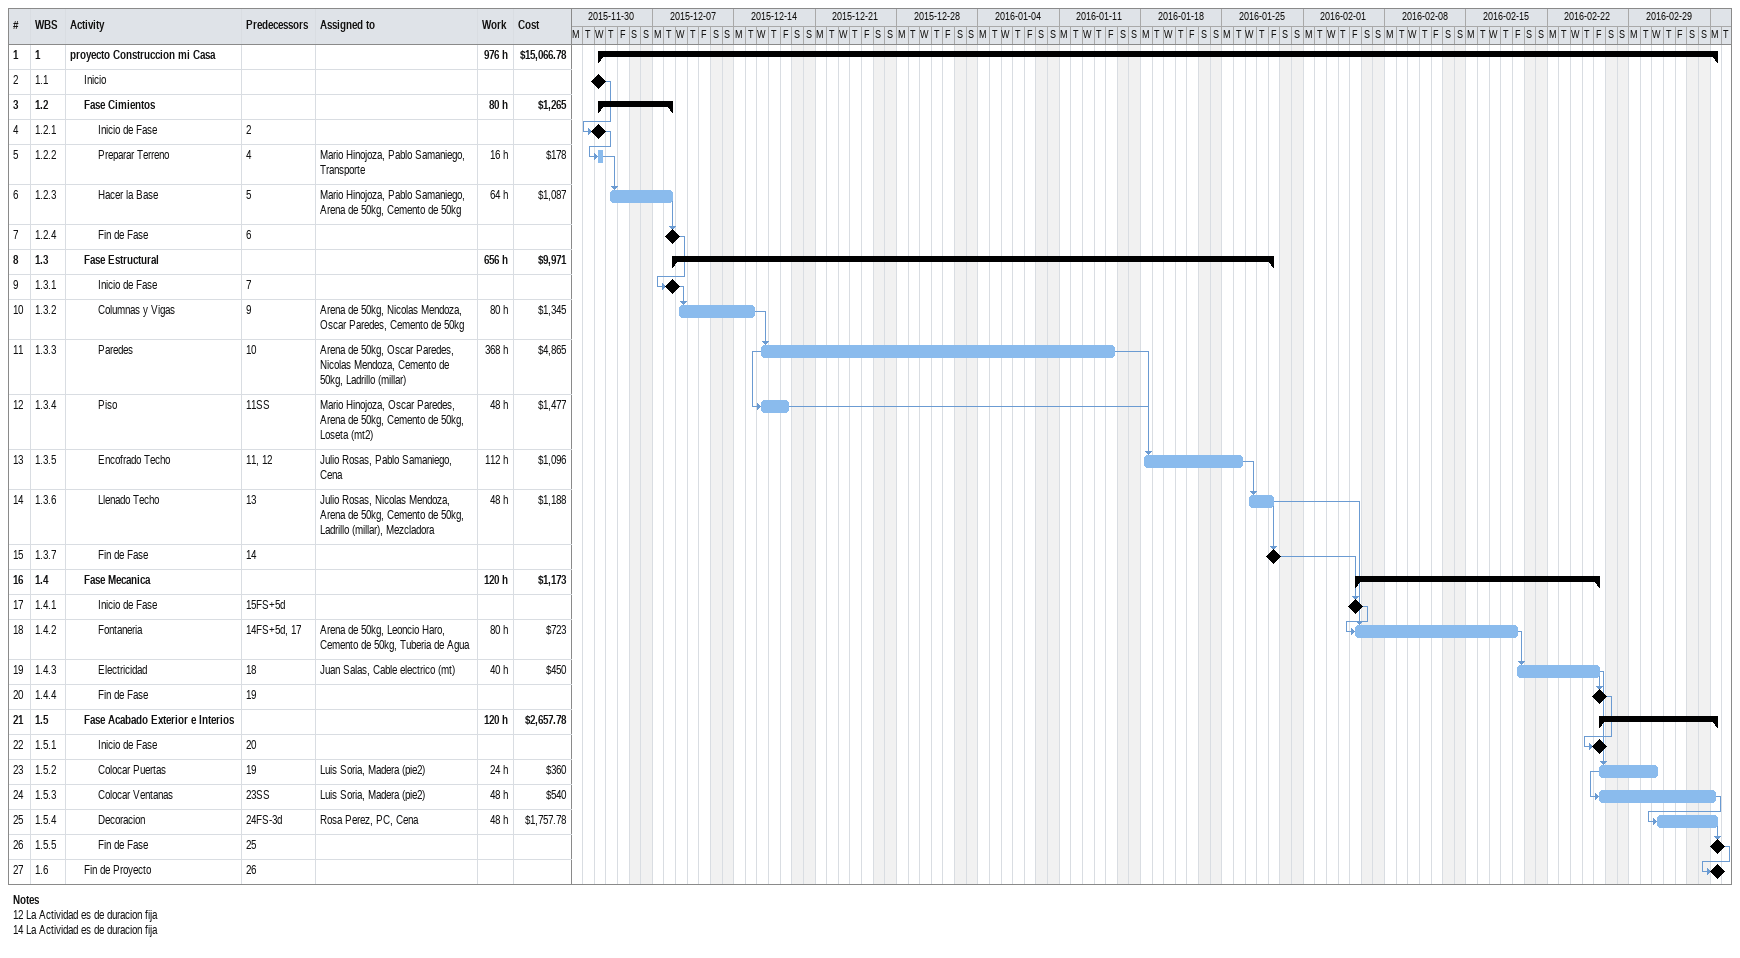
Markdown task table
| ID | WBS | Task | Start | Finish | Predecessors | Resources | Work (h) | Cost ($) |
|---|---|---|---|---|---|---|---|---|
| 1 | 1 | **proyecto Construccion mi Casa** | 2015-12-02 | 2016-03-07 |  |  | 976 | 15066.78 |
| 2 | 1.1 | Inicio (milestone) | 2015-12-02 | 2015-12-02 |  |  |  |  |
| 3 | 1.2 | **Fase Cimientos** | 2015-12-02 | 2015-12-08 |  |  | 80 | 1265 |
| 4 | 1.2.1 | Inicio de Fase (milestone) | 2015-12-02 | 2015-12-02 | 2 |  |  |  |
| 5 | 1.2.2 | Preparar Terreno | 2015-12-02 | 2015-12-02 | 4 | Mario Hinojoza, Pablo Samaniego, Transporte | 16 | 178 |
| 6 | 1.2.3 | Hacer la Base | 2015-12-03 | 2015-12-08 | 5 | Mario Hinojoza, Pablo Samaniego, Arena de 50kg, Cemento de 50kg | 64 | 1087 |
| 7 | 1.2.4 | Fin de Fase (milestone) | 2015-12-08 | 2015-12-08 | 6 |  |  |  |
| 8 | 1.3 | **Fase Estructural** | 2015-12-08 | 2016-01-29 |  |  | 656 | 9971 |
| 9 | 1.3.1 | Inicio de Fase (milestone) | 2015-12-08 | 2015-12-08 | 7 |  |  |  |
| 10 | 1.3.2 | Columnas y Vigas | 2015-12-09 | 2015-12-15 | 9 | Arena de 50kg, Nicolas Mendoza, Oscar Paredes, Cemento de 50kg | 80 | 1345 |
| 11 | 1.3.3 | Paredes | 2015-12-16 | 2016-01-15 | 10 | Arena de 50kg, Oscar Paredes, Nicolas Mendoza, Cemento de 50kg, Ladrillo (millar) | 368 | 4865 |
| 12 | 1.3.4 | Piso | 2015-12-16 | 2015-12-18 | 11SS | Mario Hinojoza, Oscar Paredes, Arena de 50kg, Cemento de 50kg, Loseta (mt2) | 48 | 1477 |
| 13 | 1.3.5 | Encofrado Techo | 2016-01-18 | 2016-01-26 | 11, 12 | Julio Rosas, Pablo Samaniego, Cena | 112 | 1096 |
| 14 | 1.3.6 | Llenado Techo | 2016-01-27 | 2016-01-29 | 13 | Julio Rosas, Nicolas Mendoza, Arena de 50kg, Cemento de 50kg, Ladrillo (millar), Mezcladora | 48 | 1188 |
| 15 | 1.3.7 | Fin de Fase (milestone) | 2016-01-29 | 2016-01-29 | 14 |  |  |  |
| 16 | 1.4 | **Fase Mecanica** | 2016-02-05 | 2016-02-26 |  |  | 120 | 1173 |
| 17 | 1.4.1 | Inicio de Fase (milestone) | 2016-02-05 | 2016-02-05 | 15FS+5d |  |  |  |
| 18 | 1.4.2 | Fontaneria | 2016-02-05 | 2016-02-19 | 14FS+5d, 17 | Arena de 50kg, Leoncio Haro, Cemento de 50kg, Tuberia de Agua | 80 | 723 |
| 19 | 1.4.3 | Electricidad | 2016-02-19 | 2016-02-26 | 18 | Juan Salas, Cable electrico (mt) | 40 | 450 |
| 20 | 1.4.4 | Fin de Fase (milestone) | 2016-02-26 | 2016-02-26 | 19 |  |  |  |
| 21 | 1.5 | **Fase Acabado Exterior e Interios** | 2016-02-26 | 2016-03-07 |  |  | 120 | 2657.78 |
| 22 | 1.5.1 | Inicio de Fase (milestone) | 2016-02-26 | 2016-02-26 | 20 |  |  |  |
| 23 | 1.5.2 | Colocar Puertas | 2016-02-26 | 2016-03-02 | 19 | Luis Soria, Madera (pie2) | 24 | 360 |
| 24 | 1.5.3 | Colocar Ventanas | 2016-02-26 | 2016-03-07 | 23SS | Luis Soria, Madera (pie2) | 48 | 540 |
| 25 | 1.5.4 | Decoracion | 2016-03-02 | 2016-03-07 | 24FS-3d | Rosa Perez, PC, Cena | 48 | 1757.78 |
| 26 | 1.5.5 | Fin de Fase (milestone) | 2016-03-07 | 2016-03-07 | 25 |  |  |  |
| 27 | 1.6 | Fin de Proyecto (milestone) | 2016-03-07 | 2016-03-07 | 26 |  |  |  |

Notes
- 12: La Actividad es de duracion fija
- 14: La Actividad es de duracion fija
